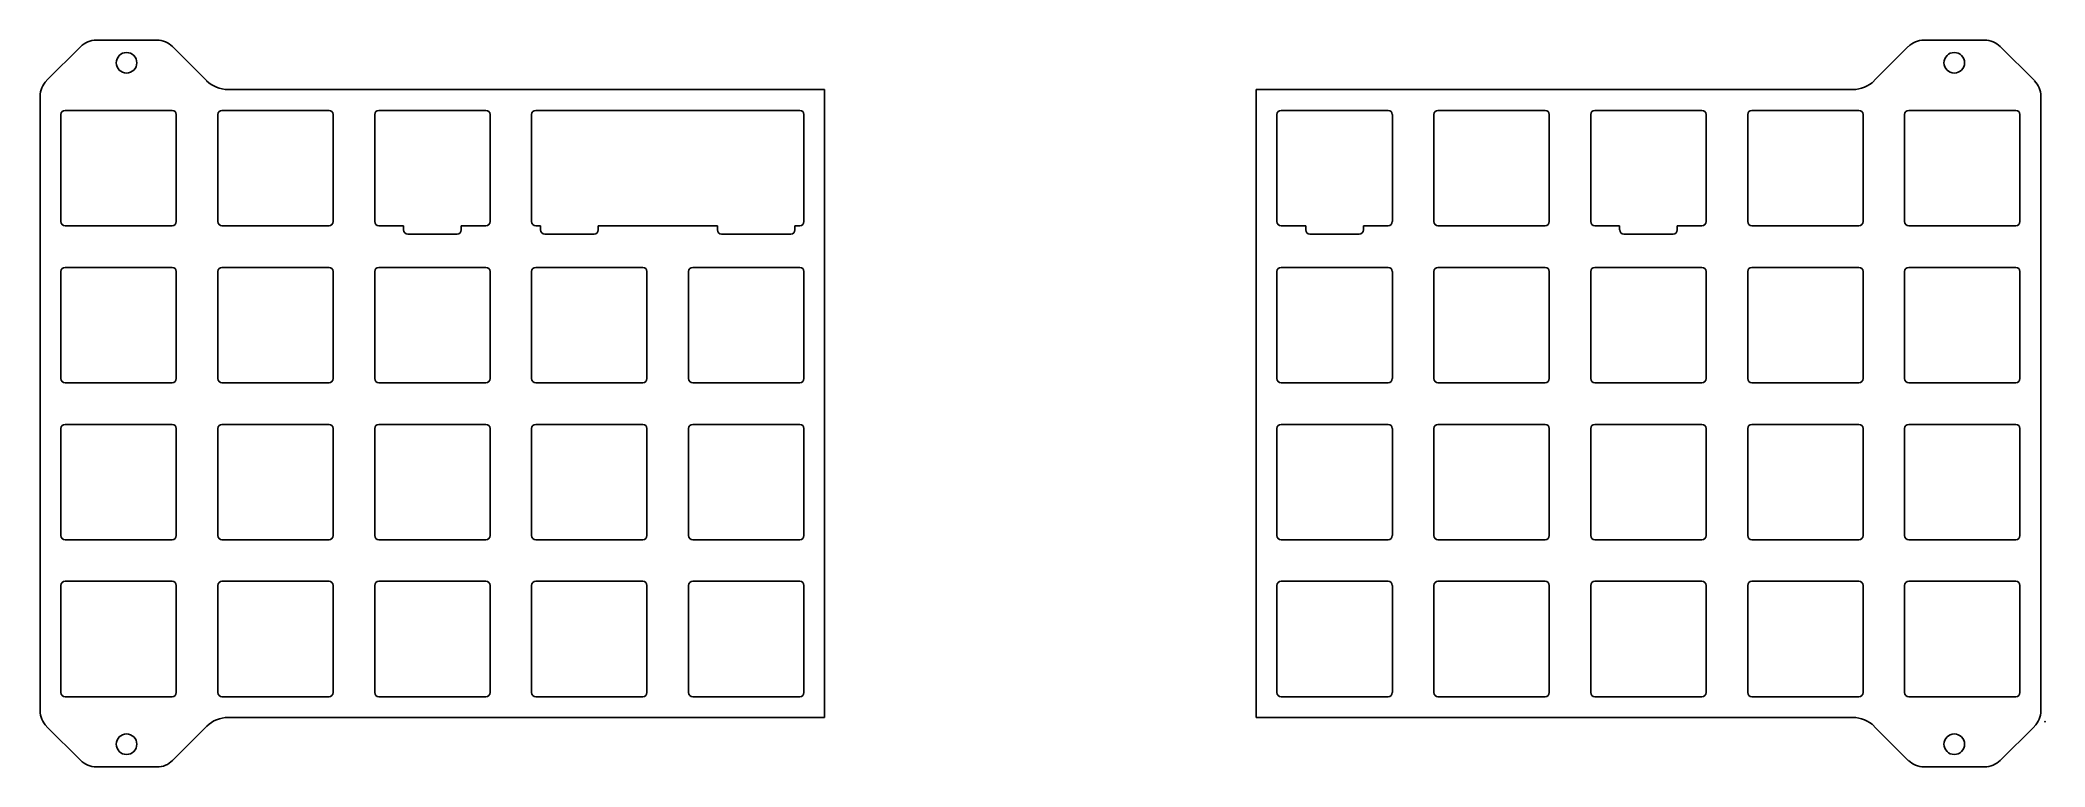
# Model space of a CAD drawing. Header units: centimetres. Extents: x -24.3 to 0, y -0.6 to 8.3.
import ezdxf

# ---------------------------------------------------------------- set-up
doc = ezdxf.new("R2010")
doc.units = ezdxf.units.CM
doc.header["$MEASUREMENT"] = 0
doc.layers.add('Coriander Plate Lesovoz v2_0', color=7, linetype='Continuous')
doc.layers.add('Coriander Plate Lesovoz v2_coriander keebio', color=7, linetype='Continuous')

msp = doc.modelspace()

# ---------------------------------------------------------------- linework, layer by layer
at = {"layer": 'Coriander Plate Lesovoz v2_0'}
for p, q in [((-24.26, 7.778), (-23.846, 8.192)), ((-23.657, 8.27), (-22.92, 8.27)), ((-22.731, 8.192), (-22.317, 7.778)), ((-2.072, 7.778), (-1.658, 8.192)), ((-1.468, 8.27), (-0.732, 8.27)), ((-0.542, 8.192), (-0.128, 7.778)), ((-24.339, 0.132), (-24.339, 7.588)), ((-22.057, 7.67), (-14.814, 7.67)), ((-14.814, 7.67), (-14.814, 0.05)), ((-9.575, 7.67), (-9.575, 0.05)), ((-9.575, 7.67), (-2.332, 7.67)), ((-9.575, 7.67), (-9.575, 0.05)), ((-0.05, 7.588), (-0.05, 0.132)), ((-14.814, 0.05), (-22.057, 0.05)), ((-2.332, 0.05), (-9.575, 0.05)), ((-23.846, -0.472), (-24.26, -0.058)), ((-22.314, -0.054), (-22.731, -0.472)), ((-1.658, -0.472), (-2.072, -0.058)), ((-0.128, -0.058), (-0.542, -0.472)), ((-22.92, -0.55), (-23.657, -0.55)), ((-0.732, -0.55), (-1.468, -0.55))]:
    msp.add_line(p, q, dxfattribs=at)
for centre in [(-23.289, 7.995), (-1.1, 7.995), (-23.289, -0.275), (-1.1, -0.275)]:
    msp.add_circle(centre, 0.125, dxfattribs=at)
at = {"layer": 'Coriander Plate Lesovoz v2_0', "extrusion": (0, 0, -1)}
for centre, radius, start, end in [((23.657, 8.002), 0.267, 45, 90), ((22.92, 8.002), 0.268, 90, 135), ((1.468, 8.002), 0.268, 45, 90), ((0.732, 8.002), 0.268, 90, 135), ((24.071, 7.588), 0.268, 0, 45), ((0.317, 7.588), 0.267, 135, 180), ((24.071, 0.132), 0.268, 315, 360), ((0.317, 0.132), 0.268, 180, 225), ((22.056, 0.017), 0.267, 344.3933, 344.4001), ((23.657, -0.283), 0.267, 270, 315), ((22.92, -0.283), 0.268, 225, 270), ((1.468, -0.283), 0.267, 270, 315), ((0.732, -0.283), 0.267, 225, 270)]:
    msp.add_arc(centre, radius, start, end, dxfattribs=at)
at = {"layer": 'Coriander Plate Lesovoz v2_0'}
for centre, start, end in [((-22.057, 8.038), 225, 270), ((-2.332, 8.038), 270, 315), ((-22.057, -0.318), 90, 134.2962), ((-2.332, -0.318), 45, 90)]:
    msp.add_arc(centre, 0.368, start, end, dxfattribs=at)
at = {"layer": 'Coriander Plate Lesovoz v2_coriander keebio'}
for p, q in [((-24.086, 7.367), (-24.086, 6.067)), ((-22.736, 7.417), (-24.036, 7.417)), ((-22.686, 6.067), (-22.686, 7.367)), ((-22.181, 7.367), (-22.181, 6.067)), ((-20.831, 7.417), (-22.131, 7.417)), ((-20.781, 6.067), (-20.781, 7.367)), ((-20.276, 7.367), (-20.276, 6.067)), ((-19.876, 7.417), (-20.226, 7.417)), ((-19.276, 7.417), (-19.876, 7.417)), ((-18.926, 7.417), (-19.276, 7.417)), ((-18.876, 6.067), (-18.876, 7.367)), ((-18.371, 7.367), (-18.371, 6.067)), ((-18.213, 7.417), (-18.321, 7.417)), ((-17.613, 7.417), (-18.213, 7.417)), ((-17.369, 7.417), (-17.613, 7.417)), ((-17.021, 7.417), (-17.369, 7.417)), ((-16.416, 7.417), (-17.021, 7.417)), ((-16.069, 7.417), (-16.416, 7.417)), ((-16.066, 7.417), (-16.069, 7.417)), ((-15.825, 7.417), (-16.066, 7.417)), ((-15.466, 7.417), (-15.825, 7.417)), ((-15.225, 7.417), (-15.466, 7.417)), ((-15.116, 7.417), (-15.225, 7.417)), ((-15.066, 6.067), (-15.066, 7.367)), ((-9.323, 7.367), (-9.323, 6.067)), ((-8.923, 7.417), (-9.273, 7.417)), ((-8.323, 7.417), (-8.923, 7.417)), ((-7.973, 7.417), (-8.323, 7.417)), ((-7.922, 6.067), (-7.922, 7.367)), ((-7.418, 7.367), (-7.418, 6.067)), ((-6.067, 7.417), (-7.368, 7.417)), ((-6.018, 6.067), (-6.018, 7.367)), ((-5.513, 7.367), (-5.513, 6.067)), ((-5.112, 7.417), (-5.463, 7.417)), ((-4.513, 7.417), (-5.112, 7.417)), ((-4.163, 7.417), (-4.513, 7.417)), ((-4.112, 6.067), (-4.112, 7.367)), ((-3.608, 7.367), (-3.608, 6.067)), ((-2.258, 7.417), (-3.558, 7.417)), ((-2.208, 6.067), (-2.208, 7.367)), ((-1.703, 7.367), (-1.703, 6.067)), ((-0.353, 7.417), (-1.653, 7.417)), ((-0.303, 6.067), (-0.303, 7.367)), ((-24.036, 6.017), (-22.736, 6.017)), ((-22.131, 6.017), (-20.831, 6.017)), ((-20.226, 6.017), (-19.926, 6.017)), ((-19.926, 6.017), (-19.926, 5.967)), ((-19.876, 5.917), (-19.276, 5.917)), ((-19.226, 6.017), (-18.926, 6.017)), ((-19.226, 5.967), (-19.226, 6.017)), ((-18.321, 6.017), (-18.263, 6.017)), ((-18.263, 6.017), (-18.263, 5.967)), ((-18.213, 5.917), (-17.613, 5.917)), ((-17.563, 5.967), (-17.563, 6.017)), ((-17.563, 6.017), (-17.369, 6.017)), ((-17.369, 6.017), (-17.021, 6.017)), ((-17.021, 6.017), (-16.416, 6.017)), ((-16.416, 6.017), (-16.116, 6.017)), ((-16.116, 6.017), (-16.116, 5.967)), ((-16.066, 5.917), (-15.825, 5.917)), ((-15.825, 5.917), (-15.466, 5.917)), ((-15.466, 5.917), (-15.225, 5.917)), ((-15.175, 6.017), (-15.116, 6.017)), ((-15.175, 5.967), (-15.175, 6.017)), ((-9.273, 6.017), (-8.973, 6.017)), ((-8.973, 6.017), (-8.973, 5.967)), ((-8.923, 5.917), (-8.323, 5.917)), ((-8.273, 5.967), (-8.273, 6.017)), ((-8.273, 6.017), (-7.973, 6.017)), ((-7.368, 6.017), (-6.067, 6.017)), ((-5.463, 6.017), (-5.163, 6.017)), ((-5.163, 6.017), (-5.163, 5.967)), ((-5.112, 5.917), (-4.513, 5.917)), ((-4.463, 6.017), (-4.163, 6.017)), ((-4.463, 5.967), (-4.463, 6.017)), ((-3.558, 6.017), (-2.258, 6.017)), ((-1.653, 6.017), (-0.353, 6.017)), ((-24.086, 5.462), (-24.086, 4.162)), ((-22.736, 5.512), (-24.036, 5.512)), ((-22.686, 4.162), (-22.686, 5.462)), ((-22.181, 5.462), (-22.181, 4.162)), ((-20.831, 5.512), (-22.131, 5.512)), ((-20.781, 4.162), (-20.781, 5.462)), ((-20.276, 5.462), (-20.276, 4.162)), ((-18.926, 5.512), (-20.226, 5.512)), ((-18.876, 4.162), (-18.876, 5.462)), ((-18.371, 5.462), (-18.371, 4.162)), ((-17.021, 5.512), (-18.321, 5.512)), ((-16.971, 4.162), (-16.971, 5.462)), ((-16.466, 5.462), (-16.466, 4.162)), ((-15.116, 5.512), (-16.416, 5.512)), ((-15.066, 4.162), (-15.066, 5.462)), ((-9.323, 5.462), (-9.323, 4.162)), ((-7.973, 5.512), (-9.273, 5.512)), ((-7.922, 4.162), (-7.922, 5.462)), ((-7.418, 5.462), (-7.418, 4.162)), ((-6.067, 5.512), (-7.368, 5.512)), ((-6.018, 4.162), (-6.018, 5.462)), ((-5.513, 5.462), (-5.513, 4.162)), ((-4.163, 5.512), (-5.463, 5.512)), ((-4.112, 4.162), (-4.112, 5.462)), ((-3.608, 5.462), (-3.608, 4.162)), ((-2.258, 5.512), (-3.558, 5.512)), ((-2.208, 4.162), (-2.208, 5.462)), ((-1.703, 5.462), (-1.703, 4.162)), ((-0.353, 5.512), (-1.653, 5.512)), ((-0.303, 4.162), (-0.303, 5.462)), ((-24.036, 4.112), (-22.736, 4.112)), ((-22.131, 4.112), (-20.831, 4.112)), ((-20.226, 4.112), (-18.926, 4.112)), ((-18.321, 4.112), (-17.021, 4.112)), ((-16.416, 4.112), (-15.116, 4.112)), ((-9.273, 4.112), (-7.973, 4.112)), ((-7.368, 4.112), (-6.067, 4.112)), ((-5.463, 4.112), (-4.163, 4.112)), ((-3.558, 4.112), (-2.258, 4.112)), ((-1.653, 4.112), (-0.353, 4.112)), ((-24.086, 3.557), (-24.086, 2.257)), ((-22.736, 3.607), (-24.036, 3.607)), ((-22.686, 2.257), (-22.686, 3.557)), ((-22.181, 3.557), (-22.181, 2.257)), ((-20.831, 3.607), (-22.131, 3.607)), ((-20.781, 2.257), (-20.781, 3.557)), ((-20.276, 3.557), (-20.276, 2.257)), ((-18.926, 3.607), (-20.226, 3.607)), ((-18.876, 2.257), (-18.876, 3.557)), ((-18.371, 3.557), (-18.371, 2.257)), ((-17.021, 3.607), (-18.321, 3.607)), ((-16.971, 2.257), (-16.971, 3.557)), ((-16.466, 3.557), (-16.466, 2.257)), ((-15.116, 3.607), (-16.416, 3.607)), ((-15.066, 2.257), (-15.066, 3.557)), ((-9.323, 3.557), (-9.323, 2.257)), ((-7.973, 3.607), (-9.273, 3.607)), ((-7.922, 2.257), (-7.922, 3.557)), ((-7.418, 3.557), (-7.418, 2.257)), ((-6.067, 3.607), (-7.368, 3.607)), ((-6.018, 2.257), (-6.018, 3.557)), ((-5.513, 3.557), (-5.513, 2.257)), ((-4.163, 3.607), (-5.463, 3.607)), ((-4.112, 2.257), (-4.112, 3.557)), ((-3.608, 3.557), (-3.608, 2.257)), ((-2.258, 3.607), (-3.558, 3.607)), ((-2.208, 2.257), (-2.208, 3.557)), ((-1.703, 3.557), (-1.703, 2.257)), ((-0.353, 3.607), (-1.653, 3.607)), ((-0.303, 2.257), (-0.303, 3.557)), ((-24.036, 2.207), (-22.736, 2.207)), ((-22.131, 2.207), (-20.831, 2.207)), ((-20.226, 2.207), (-18.926, 2.207)), ((-18.321, 2.207), (-17.021, 2.207)), ((-16.416, 2.207), (-15.116, 2.207)), ((-9.273, 2.207), (-7.973, 2.207)), ((-7.368, 2.207), (-6.067, 2.207)), ((-5.463, 2.207), (-4.163, 2.207)), ((-3.558, 2.207), (-2.258, 2.207)), ((-1.653, 2.207), (-0.353, 2.207)), ((-24.086, 1.652), (-24.086, 0.352)), ((-22.736, 1.702), (-24.036, 1.702)), ((-22.686, 0.352), (-22.686, 1.652)), ((-22.181, 1.652), (-22.181, 0.352)), ((-20.831, 1.702), (-22.131, 1.702)), ((-20.781, 0.352), (-20.781, 1.652)), ((-20.276, 1.652), (-20.276, 0.352)), ((-18.926, 1.702), (-20.226, 1.702)), ((-18.876, 0.352), (-18.876, 1.652)), ((-18.371, 1.652), (-18.371, 0.352)), ((-17.021, 1.702), (-18.321, 1.702)), ((-16.971, 0.352), (-16.971, 1.652)), ((-16.466, 1.652), (-16.466, 0.352)), ((-15.116, 1.702), (-16.416, 1.702)), ((-15.066, 0.352), (-15.066, 1.652)), ((-9.323, 1.652), (-9.323, 0.352)), ((-7.973, 1.702), (-9.273, 1.702)), ((-7.922, 0.352), (-7.922, 1.652)), ((-7.418, 1.652), (-7.418, 0.352)), ((-6.067, 1.702), (-7.368, 1.702)), ((-6.018, 0.352), (-6.018, 1.652)), ((-5.513, 1.652), (-5.513, 0.352)), ((-4.163, 1.702), (-5.463, 1.702)), ((-4.112, 0.352), (-4.112, 1.652)), ((-3.608, 1.652), (-3.608, 0.352)), ((-2.258, 1.702), (-3.558, 1.702)), ((-2.208, 0.352), (-2.208, 1.652)), ((-1.703, 1.652), (-1.703, 0.352)), ((-0.353, 1.702), (-1.653, 1.702)), ((-0.303, 0.352), (-0.303, 1.652)), ((-24.036, 0.302), (-22.736, 0.302)), ((-22.131, 0.302), (-20.831, 0.302)), ((-20.226, 0.302), (-18.926, 0.302)), ((-18.321, 0.302), (-17.021, 0.302)), ((-16.416, 0.302), (-15.116, 0.302)), ((-9.273, 0.302), (-7.973, 0.302)), ((-7.368, 0.302), (-6.067, 0.302)), ((-5.463, 0.302), (-4.163, 0.302)), ((-3.558, 0.302), (-2.258, 0.302)), ((-1.653, 0.302), (-0.353, 0.302))]:
    msp.add_line(p, q, dxfattribs=at)
for centre, start, end in [((-24.036, 7.367), 90, 180), ((-22.736, 7.367), 0, 90), ((-22.131, 7.367), 90, 180), ((-20.831, 7.367), 0, 90), ((-20.226, 7.367), 90, 180), ((-18.926, 7.367), 0, 90), ((-18.321, 7.367), 90, 180), ((-15.116, 7.367), 0, 90), ((-9.273, 7.367), 90, 180), ((-7.973, 7.367), 0, 90), ((-7.368, 7.367), 90, 180), ((-6.067, 7.367), 0, 90), ((-5.463, 7.367), 90, 180), ((-4.163, 7.367), 0, 90), ((-3.558, 7.367), 90, 180), ((-2.258, 7.367), 0, 90), ((-1.653, 7.367), 90, 180), ((-0.353, 7.367), 0, 90), ((-24.036, 6.067), 180, 270), ((-22.736, 6.067), 270, 0), ((-22.131, 6.067), 180, 270), ((-20.831, 6.067), 270, 0), ((-20.226, 6.067), 180, 270), ((-19.876, 5.967), 180, 270), ((-19.276, 5.967), 270, 0), ((-18.926, 6.067), 270, 0), ((-18.321, 6.067), 180, 270), ((-18.213, 5.967), 180, 270), ((-17.613, 5.967), 270, 0), ((-16.066, 5.967), 180, 270), ((-15.225, 5.967), 270, 0), ((-15.116, 6.067), 270, 0), ((-9.273, 6.067), 180, 270), ((-8.923, 5.967), 180, 270), ((-8.323, 5.967), 270, 0), ((-7.973, 6.067), 270, 0), ((-7.368, 6.067), 180, 270), ((-6.067, 6.067), 270, 0), ((-5.463, 6.067), 180, 270), ((-5.112, 5.967), 180, 270), ((-4.513, 5.967), 270, 0), ((-4.163, 6.067), 270, 0), ((-3.558, 6.067), 180, 270), ((-2.258, 6.067), 270, 0), ((-1.653, 6.067), 180, 270), ((-0.353, 6.067), 270, 0), ((-24.036, 5.462), 90, 180), ((-22.736, 5.462), 0, 90), ((-22.131, 5.462), 90, 180), ((-20.831, 5.462), 0, 90), ((-20.226, 5.462), 90, 180), ((-18.926, 5.462), 0, 90), ((-18.321, 5.462), 90, 180), ((-17.021, 5.462), 0, 90), ((-16.416, 5.462), 90, 180), ((-15.116, 5.462), 0, 90), ((-9.273, 5.462), 90, 180), ((-7.973, 5.462), 0, 90), ((-7.368, 5.462), 90, 180), ((-6.067, 5.462), 0, 90), ((-5.463, 5.462), 90, 180), ((-4.163, 5.462), 0, 90), ((-3.558, 5.462), 90, 180), ((-2.258, 5.462), 0, 90), ((-1.653, 5.462), 90, 180), ((-0.353, 5.462), 0, 90), ((-24.036, 4.162), 180, 270), ((-22.736, 4.162), 270, 0), ((-22.131, 4.162), 180, 270), ((-20.831, 4.162), 270, 0), ((-20.226, 4.162), 180, 270), ((-18.926, 4.162), 270, 0), ((-18.321, 4.162), 180, 270), ((-17.021, 4.162), 270, 0), ((-16.416, 4.162), 180, 270), ((-15.116, 4.162), 270, 0), ((-9.273, 4.162), 180, 270), ((-7.973, 4.162), 270, 0), ((-7.368, 4.162), 180, 270), ((-6.067, 4.162), 270, 0), ((-5.463, 4.162), 180, 270), ((-4.163, 4.162), 270, 0), ((-3.558, 4.162), 180, 270), ((-2.258, 4.162), 270, 0), ((-1.653, 4.162), 180, 270), ((-0.353, 4.162), 270, 0), ((-24.036, 3.557), 90, 180), ((-22.736, 3.557), 0, 90), ((-22.131, 3.557), 90, 180), ((-20.831, 3.557), 0, 90), ((-20.226, 3.557), 90, 180), ((-18.926, 3.557), 0, 90), ((-18.321, 3.557), 90, 180), ((-17.021, 3.557), 0, 90), ((-16.416, 3.557), 90, 180), ((-15.116, 3.557), 0, 90), ((-9.273, 3.557), 90, 180), ((-7.973, 3.557), 0, 90), ((-7.368, 3.557), 90, 180), ((-6.067, 3.557), 0, 90), ((-5.463, 3.557), 90, 180), ((-4.163, 3.557), 0, 90), ((-3.558, 3.557), 90, 180), ((-2.258, 3.557), 0, 90), ((-1.653, 3.557), 90, 180), ((-0.353, 3.557), 0, 90), ((-24.036, 2.257), 180, 270), ((-22.736, 2.257), 270, 0), ((-22.131, 2.257), 180, 270), ((-20.831, 2.257), 270, 0), ((-20.226, 2.257), 180, 270), ((-18.926, 2.257), 270, 0), ((-18.321, 2.257), 180, 270), ((-17.021, 2.257), 270, 0), ((-16.416, 2.257), 180, 270), ((-15.116, 2.257), 270, 0), ((-9.273, 2.257), 180, 270), ((-7.973, 2.257), 270, 0), ((-7.368, 2.257), 180, 270), ((-6.067, 2.257), 270, 0), ((-5.463, 2.257), 180, 270), ((-4.163, 2.257), 270, 0), ((-3.558, 2.257), 180, 270), ((-2.258, 2.257), 270, 0), ((-1.653, 2.257), 180, 270), ((-0.353, 2.257), 270, 0), ((-24.036, 1.652), 90, 180), ((-22.736, 1.652), 0, 90), ((-22.131, 1.652), 90, 180), ((-20.831, 1.652), 0, 90), ((-20.226, 1.652), 90, 180), ((-18.926, 1.652), 0, 90), ((-18.321, 1.652), 90, 180), ((-17.021, 1.652), 0, 90), ((-16.416, 1.652), 90, 180), ((-15.116, 1.652), 0, 90), ((-9.273, 1.652), 90, 180), ((-7.973, 1.652), 0, 90), ((-7.368, 1.652), 90, 180), ((-6.067, 1.652), 0, 90), ((-5.463, 1.652), 90, 180), ((-4.163, 1.652), 0, 90), ((-3.558, 1.652), 90, 180), ((-2.258, 1.652), 0, 90), ((-1.653, 1.652), 90, 180), ((-0.353, 1.652), 0, 90), ((-24.036, 0.352), 180, 270), ((-22.736, 0.352), 270, 0), ((-22.131, 0.352), 180, 270), ((-20.831, 0.352), 270, 0), ((-20.226, 0.352), 180, 270), ((-18.926, 0.352), 270, 0), ((-18.321, 0.352), 180, 270), ((-17.021, 0.352), 270, 0), ((-16.416, 0.352), 180, 270), ((-15.116, 0.352), 270, 0), ((-9.273, 0.352), 180, 270), ((-7.973, 0.352), 270, 0), ((-7.368, 0.352), 180, 270), ((-6.067, 0.352), 270, 0), ((-5.463, 0.352), 180, 270), ((-4.163, 0.352), 270, 0), ((-3.558, 0.352), 180, 270), ((-2.258, 0.352), 270, 0), ((-1.653, 0.352), 180, 270), ((-0.353, 0.352), 270, 0)]:
    msp.add_arc(centre, 0.05, start, end, dxfattribs=at)
msp.add_point((0, 0), dxfattribs=at)

doc.saveas('drawing.dxf')
